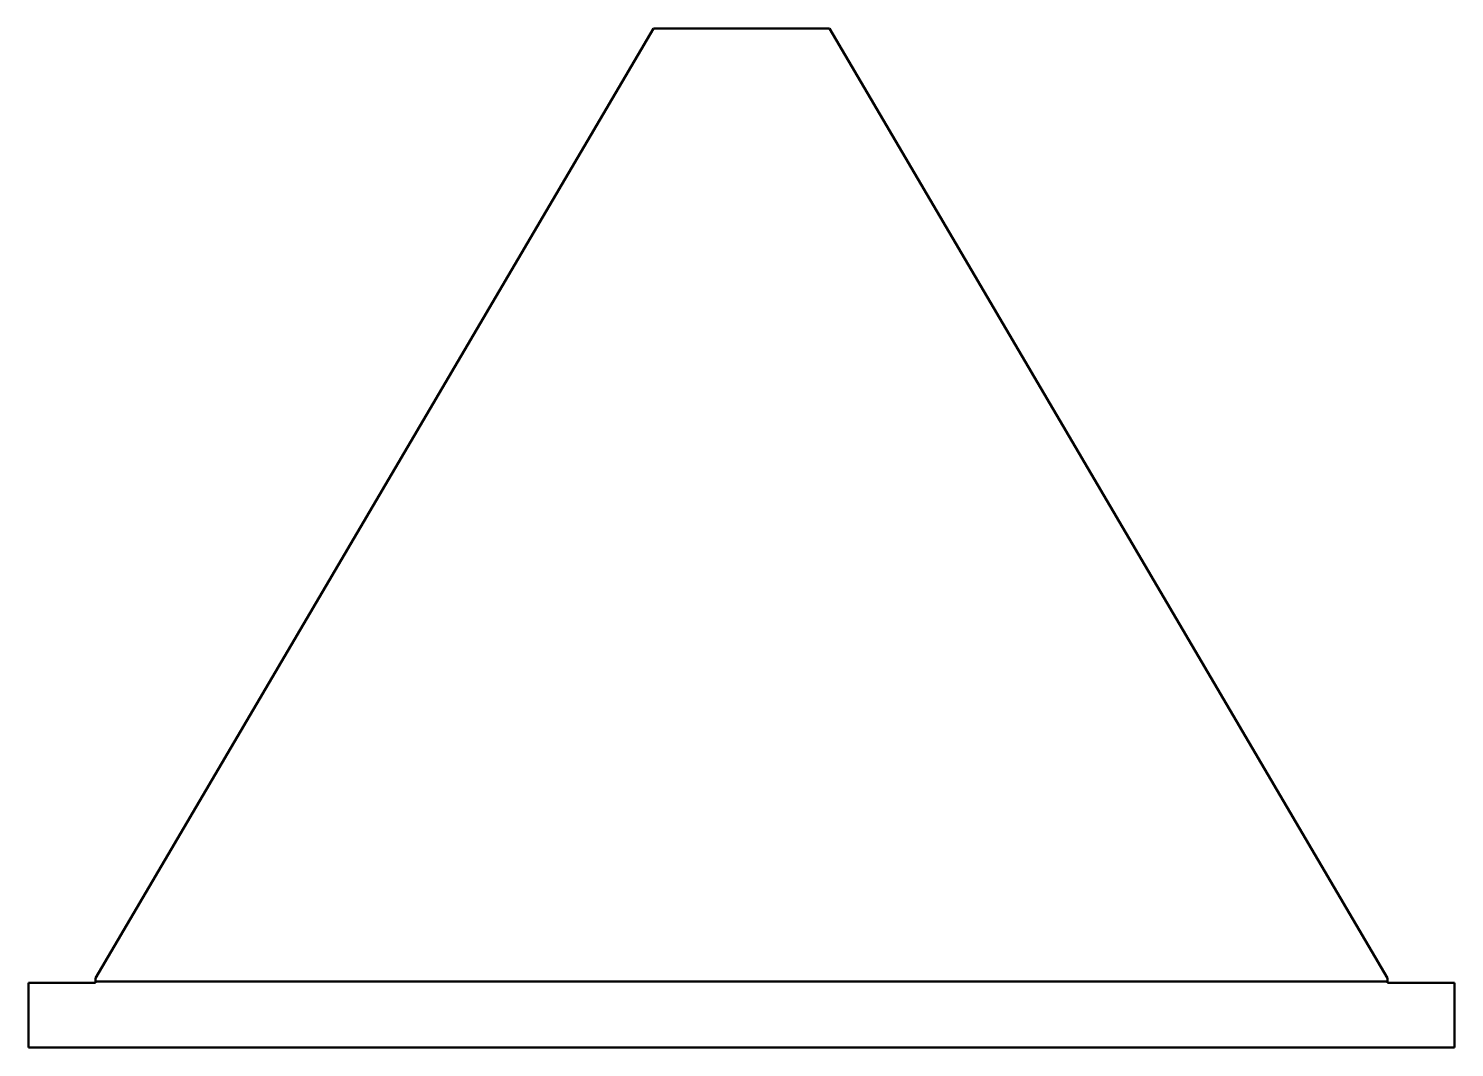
# Model space of a CAD drawing. Header units: millimetres. Extents: x 0 to 1700, y 0 to 1215.
import ezdxf

# ---------------------------------------------------------------- set-up
doc = ezdxf.new("R2010")
doc.units = ezdxf.units.MM
doc.layers.add('IV_BEND', color=250, linetype='Continuous', lineweight=50)
doc.layers.add('IV_OUTER_PROFILE', color=7, linetype='Continuous', lineweight=50)

msp = doc.modelspace()

# ---------------------------------------------------------------- linework, layer by layer
at = {"layer": 'IV_BEND'}
msp.add_line((1620, 78.7), (80, 78.7), dxfattribs=at)
at = {"layer": 'IV_OUTER_PROFILE'}
for p, q in [((745, 1214.6), (80, 82.5)), ((745, 1214.6), (955, 1214.6)), ((1620, 82.5), (955, 1214.6)), ((80, 76.9), (0, 76.9)), ((0, 76.9), (0, 0)), ((80, 82.5), (80, 76.9)), ((1620, 82.5), (1620, 76.9)), ((1620, 76.9), (1700, 76.9)), ((1700, 76.9), (1700, 0)), ((1700, 0), (0, 0))]:
    msp.add_line(p, q, dxfattribs=at)

doc.saveas('drawing.dxf')
